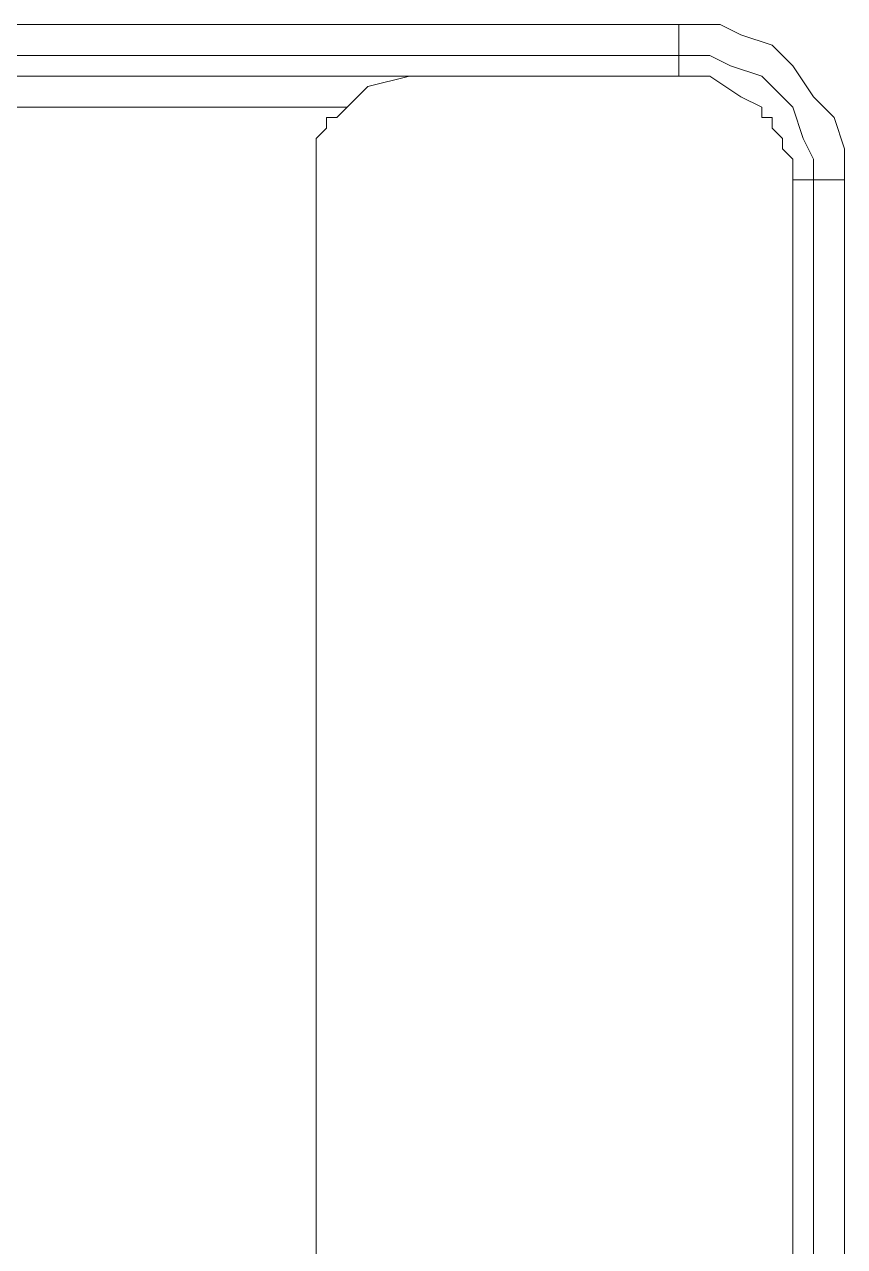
# Model space of a CAD drawing. Header units: centimetres. Extents: x -12.5 to 12.5, y -6.1 to 6.1.
# Drawn here: x -6.2101 to -5.9308, y -4.9689 to -4.5527 of the extents above; entities that cross this region are included whole.
import ezdxf

# ---------------------------------------------------------------- set-up
doc = ezdxf.new("R2010")
doc.units = ezdxf.units.CM
doc.header["$MEASUREMENT"] = 0
doc.layers.add('Camada 1', color=7, linetype='Continuous')

msp = doc.modelspace()

# ---------------------------------------------------------------- linework, layer by layer
at = {"layer": 'Camada 1', "lineweight": 9}
for points in [[(-6.527, -4.55267), (-6.527, -4.55267), (-5.98725, -4.55267), (-5.98725, -4.55267)], [(-5.98725, -4.56326), (-5.98725, -4.56326), (-6.527, -4.56326), (-6.527, -4.56326)], [(-5.98725, -4.56326), (-5.98725, -4.56326), (-5.98725, -4.57031), (-5.98725, -4.57031)], [(-6.527, -4.57031), (-6.527, -4.57031), (-5.98725, -4.57031), (-5.98725, -4.57031)], [(-5.98725, -4.57031), (-5.98725, -4.57031), (-6.07545, -4.57031), (-6.07545, -4.57031)], [(-6.10014, -4.5809), (-6.10014, -4.5809), (-6.23067, -4.5809), (-6.23067, -4.5809)], [(-6.11073, -5.38876), (-6.11073, -5.38876), (-6.11073, -4.60559), (-6.11073, -4.60559)], [(-5.94139, -4.60559), (-5.94139, -4.60559), (-5.94845, -4.60559), (-5.94845, -4.60559)], [(-5.94845, -4.60559), (-5.94845, -4.60559), (-5.94845, -5.38876), (-5.94845, -5.38876)], [(-5.94139, -5.38876), (-5.94139, -5.38876), (-5.94139, -4.60559), (-5.94139, -4.60559)], [(-5.93081, -4.60559), (-5.93081, -4.60559), (-5.93081, -5.38876), (-5.93081, -5.38876)]]:
    msp.add_open_spline(points, degree=3, dxfattribs=at)
for points, knots in [([(-5.98725, -4.55267), (-5.98725, -4.55267), (-5.97314, -4.55267), (-5.97314, -4.55267), (-5.97314, -4.55267), (-5.96609, -4.5562), (-5.96609, -4.5562), (-5.96609, -4.5562), (-5.9555, -4.55973), (-5.9555, -4.55973), (-5.9555, -4.55973), (-5.94845, -4.56678), (-5.94845, -4.56678), (-5.94845, -4.56678), (-5.94139, -4.57737), (-5.94139, -4.57737), (-5.94139, -4.57737), (-5.93434, -4.58442), (-5.93434, -4.58442), (-5.93434, -4.58442), (-5.93081, -4.59501), (-5.93081, -4.59501), (-5.93081, -4.59501), (-5.93081, -4.60559), (-5.93081, -4.60559)], [0, 0, 0, 0, 0.125, 0.125, 0.125, 0.25, 0.25, 0.25, 0.375, 0.375, 0.375, 0.5, 0.5, 0.5, 0.625, 0.625, 0.625, 0.75, 0.75, 0.75, 0.875, 0.875, 0.875, 1, 1, 1, 1]), ([(-5.98725, -4.55267), (-5.98725, -4.55267), (-5.98725, -4.55267), (-5.98725, -4.55267), (-5.98725, -4.55267), (-5.98725, -4.5562), (-5.98725, -4.5562), (-5.98725, -4.5562), (-5.98725, -4.55973), (-5.98725, -4.55973), (-5.98725, -4.55973), (-5.98725, -4.56326), (-5.98725, -4.56326)], [0, 0, 0, 0, 0.25, 0.25, 0.25, 0.5, 0.5, 0.5, 0.75, 0.75, 0.75, 1, 1, 1, 1]), ([(-5.94139, -4.60559), (-5.94139, -4.60559), (-5.94139, -4.59853), (-5.94139, -4.59853), (-5.94139, -4.59853), (-5.94492, -4.59148), (-5.94492, -4.59148), (-5.94492, -4.59148), (-5.94845, -4.5809), (-5.94845, -4.5809), (-5.94845, -4.5809), (-5.9555, -4.57384), (-5.9555, -4.57384), (-5.9555, -4.57384), (-5.95903, -4.57031), (-5.95903, -4.57031), (-5.95903, -4.57031), (-5.96962, -4.56678), (-5.96962, -4.56678), (-5.96962, -4.56678), (-5.97667, -4.56326), (-5.97667, -4.56326), (-5.97667, -4.56326), (-5.98725, -4.56326), (-5.98725, -4.56326)], [0, 0, 0, 0, 0.125, 0.125, 0.125, 0.25, 0.25, 0.25, 0.375, 0.375, 0.375, 0.5, 0.5, 0.5, 0.625, 0.625, 0.625, 0.75, 0.75, 0.75, 0.875, 0.875, 0.875, 1, 1, 1, 1]), ([(-6.07545, -4.57031), (-6.07545, -4.57031), (-6.07898, -4.57031), (-6.07898, -4.57031), (-6.07898, -4.57031), (-6.09309, -4.57384), (-6.09309, -4.57384), (-6.09309, -4.57384), (-6.10014, -4.5809), (-6.10014, -4.5809)], [0, 0, 0, 0, 0.333333, 0.333333, 0.333333, 0.666667, 0.666667, 0.666667, 1, 1, 1, 1]), ([(-5.98725, -4.57031), (-5.98725, -4.57031), (-5.98373, -4.57031), (-5.98373, -4.57031), (-5.98373, -4.57031), (-5.97667, -4.57031), (-5.97667, -4.57031), (-5.97667, -4.57031), (-5.96609, -4.57737), (-5.96609, -4.57737), (-5.96609, -4.57737), (-5.95903, -4.5809), (-5.95903, -4.5809)], [0, 0, 0, 0, 0.25, 0.25, 0.25, 0.5, 0.5, 0.5, 0.75, 0.75, 0.75, 1, 1, 1, 1]), ([(-5.95903, -4.5809), (-5.95903, -4.5809), (-5.96609, -4.57737), (-5.96609, -4.57737), (-5.96609, -4.57737), (-5.97667, -4.57031), (-5.97667, -4.57031), (-5.97667, -4.57031), (-5.98373, -4.57031), (-5.98373, -4.57031), (-5.98373, -4.57031), (-5.98725, -4.57031), (-5.98725, -4.57031)], [0, 0, 0, 0, 0.25, 0.25, 0.25, 0.5, 0.5, 0.5, 0.75, 0.75, 0.75, 1, 1, 1, 1]), ([(-6.11073, -4.60559), (-6.11073, -4.60559), (-6.11073, -4.60206), (-6.11073, -4.60206), (-6.11073, -4.60206), (-6.11073, -4.59853), (-6.11073, -4.59853), (-6.11073, -4.59853), (-6.11073, -4.59501), (-6.11073, -4.59501), (-6.11073, -4.59501), (-6.11073, -4.59148), (-6.11073, -4.59148), (-6.11073, -4.59148), (-6.1072, -4.58795), (-6.1072, -4.58795), (-6.1072, -4.58795), (-6.1072, -4.58442), (-6.1072, -4.58442), (-6.1072, -4.58442), (-6.10367, -4.58442), (-6.10367, -4.58442), (-6.10367, -4.58442), (-6.10014, -4.5809), (-6.10014, -4.5809)], [0, 0, 0, 0, 0.125, 0.125, 0.125, 0.25, 0.25, 0.25, 0.375, 0.375, 0.375, 0.5, 0.5, 0.5, 0.625, 0.625, 0.625, 0.75, 0.75, 0.75, 0.875, 0.875, 0.875, 1, 1, 1, 1]), ([(-5.95903, -4.5809), (-5.95903, -4.5809), (-5.95903, -4.58442), (-5.95903, -4.58442), (-5.95903, -4.58442), (-5.9555, -4.58442), (-5.9555, -4.58442), (-5.9555, -4.58442), (-5.9555, -4.58795), (-5.9555, -4.58795), (-5.9555, -4.58795), (-5.95198, -4.59148), (-5.95198, -4.59148), (-5.95198, -4.59148), (-5.95198, -4.59501), (-5.95198, -4.59501), (-5.95198, -4.59501), (-5.94845, -4.59853), (-5.94845, -4.59853), (-5.94845, -4.59853), (-5.94845, -4.60206), (-5.94845, -4.60206), (-5.94845, -4.60206), (-5.94845, -4.60559), (-5.94845, -4.60559)], [0, 0, 0, 0, 0.125, 0.125, 0.125, 0.25, 0.25, 0.25, 0.375, 0.375, 0.375, 0.5, 0.5, 0.5, 0.625, 0.625, 0.625, 0.75, 0.75, 0.75, 0.875, 0.875, 0.875, 1, 1, 1, 1]), ([(-5.93081, -4.60559), (-5.93081, -4.60559), (-5.93081, -4.60559), (-5.93081, -4.60559), (-5.93081, -4.60559), (-5.93434, -4.60559), (-5.93434, -4.60559), (-5.93434, -4.60559), (-5.93787, -4.60559), (-5.93787, -4.60559), (-5.93787, -4.60559), (-5.94139, -4.60559), (-5.94139, -4.60559)], [0, 0, 0, 0, 0.25, 0.25, 0.25, 0.5, 0.5, 0.5, 0.75, 0.75, 0.75, 1, 1, 1, 1])]:
    msp.add_open_spline(points, degree=3, knots=knots, dxfattribs=at)

doc.saveas('drawing.dxf')
